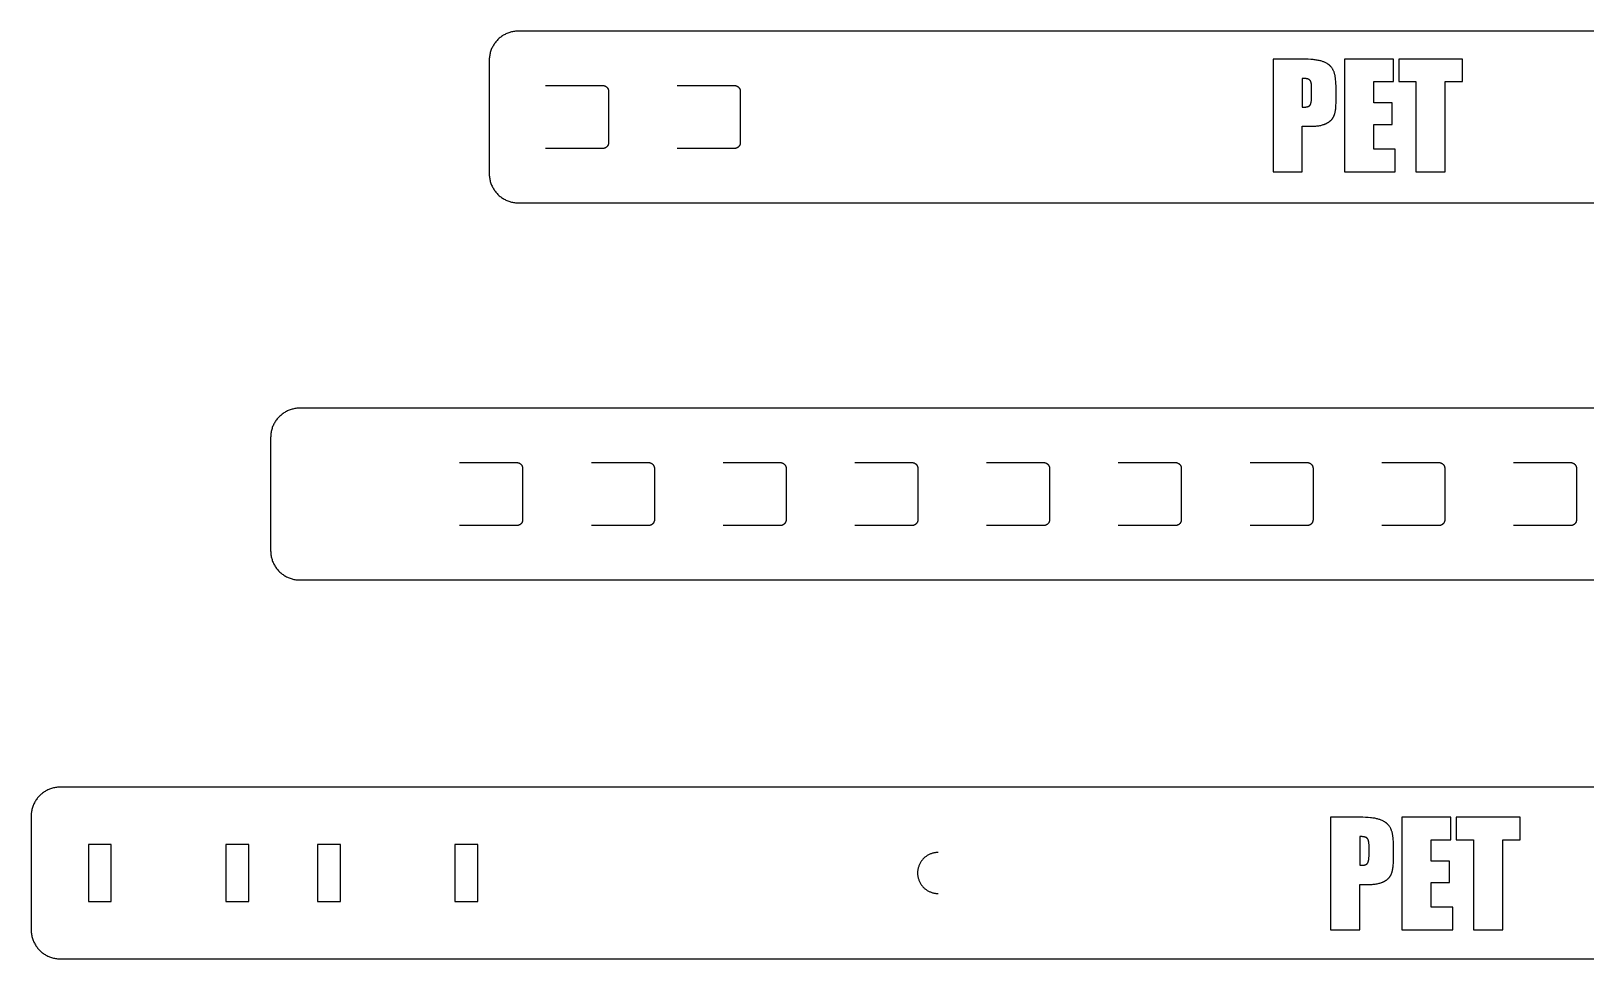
# Model space of a CAD drawing. Extents: x -184 to 286, y -41 to 417.
# Drawn here: x -184 to 81.8, y 258.2 to 416.8 of the extents above; entities that cross this region are included whole.
import ezdxf

# ---------------------------------------------------------------- set-up
doc = ezdxf.new("R2010")
doc.units = 0
for name, color, linetype in [('LETRAS', 7, 'CONTINUOUS'), ('LINEAS', 7, 'CONTINUOUS'), ('ORIGINAL', 7, 'CONTINUOUS')]:
    doc.layers.add(name, color=color, linetype=linetype)

msp = doc.modelspace()

# ---------------------------------------------------------------- linework, layer by layer
at = {"layer": 'LETRAS'}
for points in [[(33.33, 412.04), (28.29, 412.04)], [(28.29, 412.04), (28.29, 392.78)], [(39.07, 406.65), (39.06, 407.49), (39.04, 407.87), (39.02, 408.22), (38.99, 408.54), (38.96, 408.83), (38.94, 408.96), (38.92, 409.09), (38.9, 409.21), (38.88, 409.32), (38.85, 409.43), (38.82, 409.53), (38.79, 409.63), (38.75, 409.73), (38.72, 409.83), (38.68, 409.93), (38.64, 410.02), (38.59, 410.12), (38.54, 410.21), (38.49, 410.3), (38.44, 410.38), (38.38, 410.47), (38.32, 410.55), (38.26, 410.63), (38.19, 410.71), (38.13, 410.79), (38.09, 410.82), (38.05, 410.86), (38.02, 410.9), (37.98, 410.93), (37.94, 410.97), (37.9, 411), (37.86, 411.04), (37.82, 411.07), (37.77, 411.11), (37.73, 411.14), (37.68, 411.17), (37.63, 411.2), (37.59, 411.23), (37.54, 411.26), (37.44, 411.32), (37.33, 411.38), (37.22, 411.43), (37.11, 411.49), (36.99, 411.54), (36.87, 411.58), (36.74, 411.63), (36.61, 411.67), (36.47, 411.71), (36.33, 411.75), (36.18, 411.79), (36.03, 411.82), (35.86, 411.85), (35.69, 411.88), (35.52, 411.91), (35.33, 411.93), (35.14, 411.96), (34.73, 411.99), (34.29, 412.02), (33.82, 412.03), (33.33, 412.04)], [(40.51, 412.04), (40.51, 392.78)], [(48.86, 412.04), (40.51, 412.04)], [(48.86, 408.18), (48.86, 412.04)], [(60.71, 412.04), (49.77, 412.04)], [(49.77, 412.04), (49.77, 408.18)], [(60.71, 408.18), (60.71, 412.04)], [(33.29, 408.74), (33.29, 403.84)], [(34.89, 407.16), (34.88, 407.28), (34.88, 407.4), (34.87, 407.51), (34.87, 407.61), (34.86, 407.71), (34.84, 407.8), (34.83, 407.85), (34.83, 407.89), (34.82, 407.93), (34.81, 407.97), (34.8, 408.01), (34.79, 408.05), (34.78, 408.09), (34.76, 408.12), (34.75, 408.16), (34.74, 408.19), (34.73, 408.22), (34.71, 408.25), (34.7, 408.27), (34.7, 408.28), (34.69, 408.3), (34.68, 408.31), (34.67, 408.32), (34.67, 408.33), (34.66, 408.35), (34.65, 408.36), (34.64, 408.37), (34.63, 408.38), (34.62, 408.39), (34.61, 408.4), (34.6, 408.42), (34.6, 408.43), (34.59, 408.43), (34.58, 408.44), (34.57, 408.45), (34.56, 408.46), (34.55, 408.47), (34.54, 408.48), (34.52, 408.49), (34.51, 408.5), (34.5, 408.51), (34.49, 408.51), (34.48, 408.52), (34.46, 408.53), (34.45, 408.54), (34.44, 408.55), (34.42, 408.55), (34.41, 408.56), (34.38, 408.57), (34.35, 408.59), (34.32, 408.6), (34.29, 408.61), (34.25, 408.63), (34.22, 408.64), (34.18, 408.65), (34.14, 408.66), (34.1, 408.67), (34.06, 408.68), (34.02, 408.68), (33.97, 408.69), (33.93, 408.7), (33.84, 408.71), (33.74, 408.72), (33.63, 408.73), (33.53, 408.74), (33.41, 408.74), (33.29, 408.74)], [(34.89, 405.58), (34.89, 407.16)], [(45.52, 404.53), (45.52, 408.18)], [(45.52, 408.18), (48.86, 408.18)], [(49.77, 408.18), (52.73, 408.18)], [(52.73, 408.18), (52.73, 392.78)], [(57.74, 392.78), (57.74, 408.18)], [(57.74, 408.18), (60.71, 408.18)], [(33.29, 403.84), (33.49, 403.83), (33.66, 403.83), (33.75, 403.83), (33.83, 403.84), (33.87, 403.84), (33.9, 403.84), (33.94, 403.85), (33.98, 403.85), (34.02, 403.86), (34.05, 403.86), (34.09, 403.87), (34.12, 403.88), (34.15, 403.89), (34.18, 403.9), (34.21, 403.91), (34.25, 403.92), (34.27, 403.93), (34.3, 403.94), (34.33, 403.95), (34.36, 403.96), (34.38, 403.98), (34.41, 403.99), (34.43, 404.01), (34.45, 404.01), (34.46, 404.02), (34.47, 404.03), (34.48, 404.04), (34.49, 404.05), (34.5, 404.05), (34.51, 404.06), (34.52, 404.07), (34.53, 404.08), (34.54, 404.09), (34.55, 404.1), (34.56, 404.11), (34.57, 404.12), (34.58, 404.13), (34.59, 404.14), (34.6, 404.15), (34.61, 404.16), (34.62, 404.17), (34.63, 404.18), (34.63, 404.19), (34.64, 404.2), (34.65, 404.21), (34.66, 404.23), (34.67, 404.24), (34.67, 404.25), (34.68, 404.27), (34.69, 404.28), (34.7, 404.29), (34.71, 404.32), (34.72, 404.35), (34.74, 404.38), (34.75, 404.42), (34.76, 404.45), (34.77, 404.49), (34.78, 404.53), (34.79, 404.57), (34.8, 404.61), (34.81, 404.65), (34.82, 404.69), (34.83, 404.78), (34.85, 404.88), (34.86, 404.98), (34.87, 405.09), (34.88, 405.2), (34.88, 405.32), (34.89, 405.58)], [(34.64, 400.54), (34.84, 400.54), (35.04, 400.54), (35.23, 400.55), (35.42, 400.57), (35.6, 400.58), (35.78, 400.6), (35.95, 400.62), (36.12, 400.65), (36.28, 400.68), (36.44, 400.71), (36.6, 400.75), (36.75, 400.79), (36.89, 400.84), (37.03, 400.88), (37.1, 400.91), (37.16, 400.93), (37.23, 400.96), (37.29, 400.99), (37.36, 401.02), (37.42, 401.05), (37.48, 401.08), (37.54, 401.11), (37.6, 401.14), (37.65, 401.17), (37.71, 401.21), (37.76, 401.24), (37.82, 401.27), (37.87, 401.31), (37.92, 401.35), (37.97, 401.38), (38.01, 401.42), (38.06, 401.46), (38.11, 401.5), (38.15, 401.54), (38.19, 401.58), (38.24, 401.62), (38.28, 401.66), (38.32, 401.71), (38.35, 401.75), (38.39, 401.8), (38.43, 401.84), (38.46, 401.89), (38.49, 401.93), (38.53, 401.98), (38.56, 402.03), (38.59, 402.08), (38.61, 402.13), (38.64, 402.18), (38.67, 402.23), (38.69, 402.29), (38.71, 402.34), (38.74, 402.39), (38.76, 402.45), (38.78, 402.51), (38.8, 402.57), (38.82, 402.64), (38.84, 402.7), (38.86, 402.77), (38.89, 402.91), (38.92, 403.06), (38.95, 403.21), (38.98, 403.38), (39, 403.55), (39.02, 403.73), (39.03, 403.92), (39.05, 404.11), (39.07, 404.53), (39.07, 404.97)], [(39.07, 404.97), (39.07, 406.65)], [(48.64, 404.53), (45.52, 404.53)], [(48.64, 400.87), (48.64, 404.53)], [(33.29, 392.78), (33.29, 400.54)], [(33.29, 400.54), (34.64, 400.54)], [(45.52, 396.64), (45.52, 400.87)], [(45.52, 400.87), (48.64, 400.87)], [(49.19, 396.64), (45.52, 396.64)], [(49.19, 392.78), (49.19, 396.64)], [(28.29, 392.78), (33.29, 392.78)], [(40.51, 392.78), (49.19, 392.78)], [(52.73, 392.78), (57.74, 392.78)], [(43.14, 282.41), (38.1, 282.41)], [(38.1, 282.41), (38.1, 263.16)], [(48.89, 277.02), (48.87, 277.86), (48.86, 278.24), (48.84, 278.59), (48.81, 278.91), (48.78, 279.2), (48.76, 279.33), (48.74, 279.46), (48.71, 279.58), (48.69, 279.69), (48.66, 279.8), (48.64, 279.9), (48.6, 280), (48.57, 280.1), (48.53, 280.2), (48.49, 280.3), (48.45, 280.39), (48.41, 280.49), (48.36, 280.58), (48.31, 280.67), (48.25, 280.75), (48.2, 280.84), (48.14, 280.92), (48.07, 281), (48.01, 281.08), (47.94, 281.16), (47.91, 281.2), (47.87, 281.23), (47.83, 281.27), (47.8, 281.3), (47.76, 281.34), (47.72, 281.37), (47.67, 281.41), (47.63, 281.44), (47.59, 281.48), (47.54, 281.51), (47.5, 281.54), (47.45, 281.57), (47.4, 281.6), (47.35, 281.63), (47.25, 281.69), (47.15, 281.75), (47.04, 281.8), (46.92, 281.86), (46.8, 281.91), (46.68, 281.95), (46.56, 282), (46.42, 282.04), (46.29, 282.08), (46.15, 282.12), (46, 282.16), (45.84, 282.19), (45.68, 282.23), (45.51, 282.25), (45.33, 282.28), (45.15, 282.3), (44.95, 282.33), (44.54, 282.36), (44.11, 282.39), (43.64, 282.4), (43.14, 282.41)], [(50.33, 282.41), (50.33, 263.16)], [(58.67, 282.41), (50.33, 282.41)], [(58.67, 278.55), (58.67, 282.41)], [(70.53, 282.41), (59.59, 282.41)], [(59.59, 282.41), (59.59, 278.55)], [(70.53, 278.55), (70.53, 282.41)], [(43.11, 279.11), (43.11, 274.21)], [(44.7, 277.53), (44.7, 277.65), (44.7, 277.77), (44.69, 277.88), (44.68, 277.98), (44.67, 278.08), (44.66, 278.17), (44.65, 278.22), (44.64, 278.26), (44.63, 278.3), (44.62, 278.35), (44.61, 278.38), (44.6, 278.42), (44.59, 278.46), (44.58, 278.5), (44.57, 278.53), (44.56, 278.56), (44.54, 278.59), (44.53, 278.62), (44.52, 278.64), (44.51, 278.65), (44.51, 278.67), (44.5, 278.68), (44.49, 278.69), (44.48, 278.71), (44.47, 278.72), (44.46, 278.73), (44.46, 278.74), (44.45, 278.75), (44.44, 278.76), (44.43, 278.78), (44.42, 278.79), (44.41, 278.8), (44.4, 278.81), (44.39, 278.82), (44.38, 278.82), (44.37, 278.83), (44.36, 278.84), (44.35, 278.85), (44.34, 278.86), (44.33, 278.87), (44.32, 278.88), (44.3, 278.88), (44.29, 278.89), (44.28, 278.9), (44.27, 278.91), (44.25, 278.92), (44.24, 278.92), (44.23, 278.93), (44.2, 278.95), (44.17, 278.96), (44.13, 278.97), (44.1, 278.98), (44.07, 279), (44.03, 279.01), (43.99, 279.02), (43.96, 279.03), (43.92, 279.04), (43.88, 279.05), (43.83, 279.06), (43.79, 279.06), (43.75, 279.07), (43.65, 279.08), (43.55, 279.09), (43.45, 279.1), (43.34, 279.11), (43.23, 279.11), (43.11, 279.11)], [(44.7, 275.95), (44.7, 277.53)], [(48.89, 275.34), (48.89, 277.02)], [(55.33, 274.9), (55.33, 278.55)], [(55.33, 278.55), (58.67, 278.55)], [(59.59, 278.55), (62.55, 278.55)], [(62.55, 278.55), (62.55, 263.16)], [(67.56, 263.16), (67.56, 278.55)], [(67.56, 278.55), (70.53, 278.55)], [(43.11, 274.21), (43.31, 274.2), (43.48, 274.2), (43.56, 274.2), (43.64, 274.21), (43.68, 274.21), (43.72, 274.21), (43.76, 274.22), (43.8, 274.22), (43.83, 274.23), (43.87, 274.23), (43.9, 274.24), (43.93, 274.25), (43.97, 274.26), (44, 274.27), (44.03, 274.28), (44.06, 274.29), (44.09, 274.3), (44.12, 274.31), (44.15, 274.32), (44.17, 274.33), (44.2, 274.35), (44.23, 274.36), (44.25, 274.38), (44.26, 274.38), (44.27, 274.39), (44.29, 274.4), (44.3, 274.41), (44.31, 274.42), (44.32, 274.43), (44.33, 274.43), (44.34, 274.44), (44.35, 274.45), (44.36, 274.46), (44.37, 274.47), (44.38, 274.48), (44.39, 274.49), (44.4, 274.5), (44.41, 274.51), (44.42, 274.52), (44.43, 274.53), (44.43, 274.54), (44.44, 274.55), (44.45, 274.56), (44.46, 274.57), (44.47, 274.59), (44.47, 274.6), (44.48, 274.61), (44.49, 274.62), (44.5, 274.64), (44.5, 274.65), (44.51, 274.66), (44.52, 274.69), (44.54, 274.72), (44.55, 274.76), (44.56, 274.79), (44.58, 274.82), (44.59, 274.86), (44.6, 274.9), (44.61, 274.94), (44.62, 274.98), (44.63, 275.02), (44.63, 275.06), (44.65, 275.15), (44.66, 275.25), (44.68, 275.35), (44.68, 275.46), (44.69, 275.57), (44.7, 275.69), (44.7, 275.95)], [(44.45, 270.91), (44.65, 270.91), (44.85, 270.91), (45.05, 270.92), (45.23, 270.94), (45.42, 270.95), (45.59, 270.97), (45.77, 270.99), (45.94, 271.02), (46.1, 271.05), (46.26, 271.08), (46.41, 271.12), (46.56, 271.16), (46.71, 271.21), (46.85, 271.25), (46.91, 271.28), (46.98, 271.3), (47.05, 271.33), (47.11, 271.36), (47.17, 271.39), (47.23, 271.42), (47.29, 271.45), (47.35, 271.48), (47.41, 271.51), (47.47, 271.54), (47.52, 271.58), (47.58, 271.61), (47.63, 271.64), (47.68, 271.68), (47.73, 271.72), (47.78, 271.75), (47.83, 271.79), (47.88, 271.83), (47.92, 271.87), (47.97, 271.91), (48.01, 271.95), (48.05, 271.99), (48.09, 272.03), (48.13, 272.08), (48.17, 272.12), (48.21, 272.17), (48.24, 272.21), (48.28, 272.26), (48.31, 272.31), (48.34, 272.35), (48.37, 272.4), (48.4, 272.45), (48.43, 272.5), (48.46, 272.55), (48.48, 272.6), (48.51, 272.66), (48.53, 272.71), (48.55, 272.77), (48.57, 272.82), (48.6, 272.88), (48.62, 272.94), (48.64, 273.01), (48.65, 273.07), (48.67, 273.14), (48.71, 273.28), (48.74, 273.43), (48.77, 273.59), (48.79, 273.75), (48.81, 273.92), (48.83, 274.1), (48.85, 274.29), (48.86, 274.48), (48.88, 274.9), (48.89, 275.34)], [(58.46, 274.9), (55.33, 274.9)], [(58.46, 271.24), (58.46, 274.9)], [(55.33, 267.01), (55.33, 271.24)], [(55.33, 271.24), (58.46, 271.24)], [(43.11, 263.16), (43.11, 270.91)], [(43.11, 270.91), (44.45, 270.91)], [(59.01, 267.01), (55.33, 267.01)], [(59.01, 263.16), (59.01, 267.01)], [(38.1, 263.16), (43.11, 263.16)], [(50.33, 263.16), (59.01, 263.16)], [(62.55, 263.16), (67.56, 263.16)]]:
    msp.add_lwpolyline(points, dxfattribs=at)
at = {"layer": 'LINEAS'}
for points in [[(-96.07, 407.52), (-86.3, 407.52)], [(-86.3, 407.52), (-86.27, 407.52), (-86.23, 407.52), (-86.2, 407.52), (-86.16, 407.51), (-86.13, 407.51), (-86.1, 407.5), (-86.06, 407.49), (-86.03, 407.48), (-86, 407.47), (-85.97, 407.46), (-85.93, 407.45), (-85.9, 407.44), (-85.87, 407.42), (-85.84, 407.41), (-85.81, 407.39), (-85.78, 407.37), (-85.75, 407.36), (-85.72, 407.34), (-85.7, 407.32), (-85.67, 407.3), (-85.64, 407.27), (-85.62, 407.25), (-85.59, 407.23), (-85.57, 407.2), (-85.55, 407.18), (-85.52, 407.15), (-85.5, 407.12), (-85.48, 407.1), (-85.46, 407.07), (-85.45, 407.04), (-85.43, 407.01), (-85.41, 406.98), (-85.4, 406.95), (-85.38, 406.92), (-85.37, 406.89), (-85.36, 406.86), (-85.35, 406.82), (-85.34, 406.79), (-85.33, 406.76), (-85.32, 406.72), (-85.32, 406.69), (-85.31, 406.66), (-85.31, 406.62), (-85.3, 406.59), (-85.3, 406.55), (-85.3, 406.52)], [(-73.55, 407.52), (-63.78, 407.52)], [(-63.78, 407.52), (-63.75, 407.52), (-63.71, 407.52), (-63.68, 407.52), (-63.65, 407.51), (-63.61, 407.51), (-63.58, 407.5), (-63.55, 407.49), (-63.51, 407.48), (-63.48, 407.47), (-63.45, 407.46), (-63.42, 407.45), (-63.38, 407.44), (-63.35, 407.42), (-63.32, 407.41), (-63.29, 407.39), (-63.26, 407.37), (-63.23, 407.36), (-63.21, 407.34), (-63.18, 407.32), (-63.15, 407.3), (-63.13, 407.27), (-63.1, 407.25), (-63.08, 407.23), (-63.05, 407.2), (-63.03, 407.18), (-63.01, 407.15), (-62.99, 407.12), (-62.97, 407.1), (-62.95, 407.07), (-62.93, 407.04), (-62.91, 407.01), (-62.9, 406.98), (-62.88, 406.95), (-62.87, 406.92), (-62.85, 406.89), (-62.84, 406.86), (-62.83, 406.82), (-62.82, 406.79), (-62.81, 406.76), (-62.8, 406.72), (-62.8, 406.69), (-62.79, 406.66), (-62.79, 406.62), (-62.79, 406.59), (-62.78, 406.55), (-62.78, 406.52)], [(-85.3, 406.52), (-85.3, 397.75)], [(-62.78, 406.52), (-62.78, 397.75)], [(-86.3, 396.75), (-96.07, 396.75)], [(-85.3, 397.75), (-85.3, 397.72), (-85.3, 397.68), (-85.31, 397.65), (-85.31, 397.61), (-85.32, 397.58), (-85.32, 397.55), (-85.33, 397.51), (-85.34, 397.48), (-85.35, 397.45), (-85.36, 397.42), (-85.37, 397.38), (-85.38, 397.35), (-85.4, 397.32), (-85.41, 397.29), (-85.43, 397.26), (-85.45, 397.23), (-85.46, 397.2), (-85.48, 397.17), (-85.5, 397.15), (-85.52, 397.12), (-85.55, 397.09), (-85.57, 397.07), (-85.59, 397.04), (-85.62, 397.02), (-85.64, 397), (-85.67, 396.97), (-85.7, 396.95), (-85.72, 396.93), (-85.75, 396.91), (-85.78, 396.9), (-85.81, 396.88), (-85.84, 396.86), (-85.87, 396.85), (-85.9, 396.83), (-85.93, 396.82), (-85.97, 396.81), (-86, 396.8), (-86.03, 396.79), (-86.06, 396.78), (-86.1, 396.77), (-86.13, 396.76), (-86.16, 396.76), (-86.2, 396.76), (-86.23, 396.75), (-86.27, 396.75), (-86.3, 396.75)], [(-63.78, 396.75), (-73.55, 396.75)], [(-62.78, 397.75), (-62.78, 397.72), (-62.79, 397.68), (-62.79, 397.65), (-62.79, 397.61), (-62.8, 397.58), (-62.8, 397.55), (-62.81, 397.51), (-62.82, 397.48), (-62.83, 397.45), (-62.84, 397.42), (-62.85, 397.38), (-62.87, 397.35), (-62.88, 397.32), (-62.9, 397.29), (-62.91, 397.26), (-62.93, 397.23), (-62.95, 397.2), (-62.97, 397.17), (-62.99, 397.15), (-63.01, 397.12), (-63.03, 397.09), (-63.05, 397.07), (-63.08, 397.04), (-63.1, 397.02), (-63.13, 397), (-63.15, 396.97), (-63.18, 396.95), (-63.21, 396.93), (-63.23, 396.91), (-63.26, 396.9), (-63.29, 396.88), (-63.32, 396.86), (-63.35, 396.85), (-63.38, 396.83), (-63.42, 396.82), (-63.45, 396.81), (-63.48, 396.8), (-63.51, 396.79), (-63.55, 396.78), (-63.58, 396.77), (-63.61, 396.76), (-63.65, 396.76), (-63.68, 396.76), (-63.71, 396.75), (-63.75, 396.75), (-63.78, 396.75)], [(-110.76, 343.05), (-100.99, 343.05)], [(-100.99, 343.05), (-100.96, 343.05), (-100.92, 343.05), (-100.89, 343.05), (-100.85, 343.04), (-100.82, 343.04), (-100.79, 343.03), (-100.75, 343.02), (-100.72, 343.01), (-100.69, 343), (-100.66, 342.99), (-100.62, 342.98), (-100.59, 342.97), (-100.56, 342.95), (-100.53, 342.94), (-100.5, 342.92), (-100.47, 342.91), (-100.44, 342.89), (-100.41, 342.87), (-100.39, 342.85), (-100.36, 342.83), (-100.33, 342.8), (-100.31, 342.78), (-100.28, 342.76), (-100.26, 342.73), (-100.24, 342.71), (-100.21, 342.68), (-100.19, 342.66), (-100.17, 342.63), (-100.15, 342.6), (-100.14, 342.57), (-100.12, 342.54), (-100.1, 342.51), (-100.09, 342.48), (-100.07, 342.45), (-100.06, 342.42), (-100.05, 342.39), (-100.04, 342.35), (-100.03, 342.32), (-100.02, 342.29), (-100.01, 342.25), (-100, 342.22), (-100, 342.19), (-100, 342.15), (-99.99, 342.12), (-99.99, 342.08), (-99.99, 342.05)], [(-88.24, 343.05), (-78.47, 343.05)], [(-78.47, 343.05), (-78.43, 343.05), (-78.4, 343.05), (-78.37, 343.05), (-78.33, 343.04), (-78.3, 343.04), (-78.27, 343.03), (-78.23, 343.02), (-78.2, 343.01), (-78.17, 343), (-78.13, 342.99), (-78.1, 342.98), (-78.07, 342.97), (-78.04, 342.95), (-78.01, 342.94), (-77.98, 342.92), (-77.95, 342.91), (-77.92, 342.89), (-77.89, 342.87), (-77.86, 342.85), (-77.84, 342.83), (-77.81, 342.8), (-77.79, 342.78), (-77.76, 342.76), (-77.74, 342.73), (-77.72, 342.71), (-77.69, 342.68), (-77.67, 342.66), (-77.65, 342.63), (-77.63, 342.6), (-77.61, 342.57), (-77.6, 342.54), (-77.58, 342.51), (-77.57, 342.48), (-77.55, 342.45), (-77.54, 342.42), (-77.53, 342.39), (-77.52, 342.35), (-77.51, 342.32), (-77.5, 342.29), (-77.49, 342.25), (-77.48, 342.22), (-77.48, 342.19), (-77.47, 342.15), (-77.47, 342.12), (-77.47, 342.08), (-77.47, 342.05)], [(-65.72, 343.05), (-55.95, 343.05)], [(-55.95, 343.05), (-55.92, 343.05), (-55.88, 343.05), (-55.85, 343.05), (-55.82, 343.04), (-55.78, 343.04), (-55.75, 343.03), (-55.71, 343.02), (-55.68, 343.01), (-55.65, 343), (-55.62, 342.99), (-55.58, 342.98), (-55.55, 342.97), (-55.52, 342.95), (-55.49, 342.94), (-55.46, 342.92), (-55.43, 342.91), (-55.4, 342.89), (-55.37, 342.87), (-55.35, 342.85), (-55.32, 342.83), (-55.29, 342.8), (-55.27, 342.78), (-55.24, 342.76), (-55.22, 342.73), (-55.2, 342.71), (-55.18, 342.68), (-55.15, 342.66), (-55.13, 342.63), (-55.12, 342.6), (-55.1, 342.57), (-55.08, 342.54), (-55.06, 342.51), (-55.05, 342.48), (-55.03, 342.45), (-55.02, 342.42), (-55.01, 342.39), (-55, 342.35), (-54.99, 342.32), (-54.98, 342.29), (-54.97, 342.25), (-54.97, 342.22), (-54.96, 342.19), (-54.96, 342.15), (-54.95, 342.12), (-54.95, 342.08), (-54.95, 342.05)], [(-43.2, 343.05), (-33.43, 343.05)], [(-33.43, 343.05), (-33.4, 343.05), (-33.36, 343.05), (-33.33, 343.05), (-33.29, 343.04), (-33.26, 343.04), (-33.23, 343.03), (-33.19, 343.02), (-33.16, 343.01), (-33.13, 343), (-33.09, 342.99), (-33.06, 342.98), (-33.03, 342.97), (-33, 342.95), (-32.97, 342.94), (-32.94, 342.92), (-32.91, 342.91), (-32.88, 342.89), (-32.85, 342.87), (-32.83, 342.85), (-32.8, 342.83), (-32.77, 342.8), (-32.75, 342.78), (-32.72, 342.76), (-32.7, 342.73), (-32.68, 342.71), (-32.65, 342.68), (-32.63, 342.66), (-32.61, 342.63), (-32.59, 342.6), (-32.58, 342.57), (-32.56, 342.54), (-32.54, 342.51), (-32.53, 342.48), (-32.51, 342.45), (-32.5, 342.42), (-32.49, 342.39), (-32.48, 342.35), (-32.47, 342.32), (-32.46, 342.29), (-32.45, 342.25), (-32.44, 342.22), (-32.44, 342.19), (-32.44, 342.15), (-32.43, 342.12), (-32.43, 342.08), (-32.43, 342.05)], [(-20.68, 343.05), (-10.91, 343.05)], [(-10.91, 343.05), (-10.87, 343.05), (-10.84, 343.05), (-10.81, 343.05), (-10.77, 343.04), (-10.74, 343.04), (-10.71, 343.03), (-10.67, 343.02), (-10.64, 343.01), (-10.61, 343), (-10.57, 342.99), (-10.54, 342.98), (-10.51, 342.97), (-10.48, 342.95), (-10.45, 342.94), (-10.42, 342.92), (-10.39, 342.91), (-10.36, 342.89), (-10.33, 342.87), (-10.3, 342.85), (-10.28, 342.83), (-10.25, 342.8), (-10.23, 342.78), (-10.2, 342.76), (-10.18, 342.73), (-10.15, 342.71), (-10.13, 342.68), (-10.11, 342.66), (-10.09, 342.63), (-10.07, 342.6), (-10.05, 342.57), (-10.04, 342.54), (-10.02, 342.51), (-10.01, 342.48), (-9.99, 342.45), (-9.98, 342.42), (-9.97, 342.39), (-9.96, 342.35), (-9.95, 342.32), (-9.94, 342.29), (-9.93, 342.25), (-9.92, 342.22), (-9.92, 342.19), (-9.91, 342.15), (-9.91, 342.12), (-9.91, 342.08), (-9.91, 342.05)], [(1.84, 343.05), (11.61, 343.05)], [(11.61, 343.05), (11.65, 343.05), (11.68, 343.05), (11.72, 343.05), (11.75, 343.04), (11.78, 343.04), (11.82, 343.03), (11.85, 343.02), (11.88, 343.01), (11.92, 343), (11.95, 342.99), (11.98, 342.98), (12.01, 342.97), (12.04, 342.95), (12.07, 342.94), (12.1, 342.92), (12.13, 342.91), (12.16, 342.89), (12.19, 342.87), (12.22, 342.85), (12.24, 342.83), (12.27, 342.8), (12.3, 342.78), (12.32, 342.76), (12.34, 342.73), (12.37, 342.71), (12.39, 342.68), (12.41, 342.66), (12.43, 342.63), (12.45, 342.6), (12.47, 342.57), (12.48, 342.54), (12.5, 342.51), (12.52, 342.48), (12.53, 342.45), (12.54, 342.42), (12.56, 342.39), (12.57, 342.35), (12.58, 342.32), (12.58, 342.29), (12.59, 342.25), (12.6, 342.22), (12.6, 342.19), (12.61, 342.15), (12.61, 342.12), (12.61, 342.08), (12.61, 342.05)], [(24.36, 343.05), (34.13, 343.05)], [(34.13, 343.05), (34.17, 343.05), (34.2, 343.05), (34.24, 343.05), (34.27, 343.04), (34.3, 343.04), (34.34, 343.03), (34.37, 343.02), (34.4, 343.01), (34.44, 343), (34.47, 342.99), (34.5, 342.98), (34.53, 342.97), (34.56, 342.95), (34.59, 342.94), (34.62, 342.92), (34.65, 342.91), (34.68, 342.89), (34.71, 342.87), (34.74, 342.85), (34.77, 342.83), (34.79, 342.8), (34.82, 342.78), (34.84, 342.76), (34.86, 342.73), (34.89, 342.71), (34.91, 342.68), (34.93, 342.66), (34.95, 342.63), (34.97, 342.6), (34.99, 342.57), (35.01, 342.54), (35.02, 342.51), (35.04, 342.48), (35.05, 342.45), (35.06, 342.42), (35.08, 342.39), (35.09, 342.35), (35.1, 342.32), (35.11, 342.29), (35.11, 342.25), (35.12, 342.22), (35.12, 342.19), (35.13, 342.15), (35.13, 342.12), (35.13, 342.08), (35.13, 342.05)], [(46.89, 343.05), (56.66, 343.05)], [(56.66, 343.05), (56.69, 343.05), (56.72, 343.05), (56.76, 343.05), (56.79, 343.04), (56.83, 343.04), (56.86, 343.03), (56.89, 343.02), (56.93, 343.01), (56.96, 343), (56.99, 342.99), (57.02, 342.98), (57.05, 342.97), (57.08, 342.95), (57.12, 342.94), (57.15, 342.92), (57.18, 342.91), (57.2, 342.89), (57.23, 342.87), (57.26, 342.85), (57.29, 342.83), (57.31, 342.8), (57.34, 342.78), (57.36, 342.76), (57.39, 342.73), (57.41, 342.71), (57.43, 342.68), (57.45, 342.66), (57.47, 342.63), (57.49, 342.6), (57.51, 342.57), (57.53, 342.54), (57.54, 342.51), (57.56, 342.48), (57.57, 342.45), (57.59, 342.42), (57.6, 342.39), (57.61, 342.35), (57.62, 342.32), (57.63, 342.29), (57.63, 342.25), (57.64, 342.22), (57.65, 342.19), (57.65, 342.15), (57.65, 342.12), (57.65, 342.08), (57.66, 342.05)], [(69.4, 343.05), (79.17, 343.05)], [(79.17, 343.05), (79.21, 343.05), (79.24, 343.05), (79.28, 343.05), (79.31, 343.04), (79.34, 343.04), (79.38, 343.03), (79.41, 343.02), (79.44, 343.01), (79.48, 343), (79.51, 342.99), (79.54, 342.98), (79.57, 342.97), (79.6, 342.95), (79.63, 342.94), (79.66, 342.92), (79.69, 342.91), (79.72, 342.89), (79.75, 342.87), (79.78, 342.85), (79.8, 342.83), (79.83, 342.8), (79.86, 342.78), (79.88, 342.76), (79.9, 342.73), (79.93, 342.71), (79.95, 342.68), (79.97, 342.66), (79.99, 342.63), (80.01, 342.6), (80.03, 342.57), (80.04, 342.54), (80.06, 342.51), (80.08, 342.48), (80.09, 342.45), (80.1, 342.42), (80.12, 342.39), (80.13, 342.35), (80.14, 342.32), (80.14, 342.29), (80.15, 342.25), (80.16, 342.22), (80.16, 342.19), (80.17, 342.15), (80.17, 342.12), (80.17, 342.08), (80.17, 342.05)], [(-99.99, 342.05), (-99.99, 333.28)], [(-77.47, 342.05), (-77.47, 333.28)], [(-54.95, 342.05), (-54.95, 333.28)], [(-32.43, 342.05), (-32.43, 333.28)], [(-9.91, 342.05), (-9.91, 333.28)], [(12.61, 342.05), (12.61, 333.28)], [(35.13, 342.05), (35.13, 333.28)], [(57.66, 342.05), (57.66, 333.28)], [(80.17, 342.05), (80.17, 333.28)], [(-100.99, 332.28), (-110.76, 332.28)], [(-99.99, 333.28), (-99.99, 333.25), (-99.99, 333.21), (-100, 333.18), (-100, 333.14), (-100, 333.11), (-100.01, 333.08), (-100.02, 333.04), (-100.03, 333.01), (-100.04, 332.98), (-100.05, 332.95), (-100.06, 332.91), (-100.07, 332.88), (-100.09, 332.85), (-100.1, 332.82), (-100.12, 332.79), (-100.14, 332.76), (-100.15, 332.73), (-100.17, 332.7), (-100.19, 332.68), (-100.21, 332.65), (-100.24, 332.62), (-100.26, 332.6), (-100.28, 332.57), (-100.31, 332.55), (-100.33, 332.53), (-100.36, 332.5), (-100.39, 332.48), (-100.41, 332.46), (-100.44, 332.44), (-100.47, 332.43), (-100.5, 332.41), (-100.53, 332.39), (-100.56, 332.38), (-100.59, 332.36), (-100.62, 332.35), (-100.66, 332.34), (-100.69, 332.33), (-100.72, 332.32), (-100.75, 332.31), (-100.79, 332.3), (-100.82, 332.3), (-100.85, 332.29), (-100.89, 332.29), (-100.92, 332.28), (-100.96, 332.28), (-100.99, 332.28)], [(-78.47, 332.28), (-88.24, 332.28)], [(-77.47, 333.28), (-77.47, 333.25), (-77.47, 333.21), (-77.47, 333.18), (-77.48, 333.14), (-77.48, 333.11), (-77.49, 333.08), (-77.5, 333.04), (-77.51, 333.01), (-77.52, 332.98), (-77.53, 332.95), (-77.54, 332.91), (-77.55, 332.88), (-77.57, 332.85), (-77.58, 332.82), (-77.6, 332.79), (-77.61, 332.76), (-77.63, 332.73), (-77.65, 332.7), (-77.67, 332.68), (-77.69, 332.65), (-77.72, 332.62), (-77.74, 332.6), (-77.76, 332.57), (-77.79, 332.55), (-77.81, 332.53), (-77.84, 332.5), (-77.86, 332.48), (-77.89, 332.46), (-77.92, 332.44), (-77.95, 332.43), (-77.98, 332.41), (-78.01, 332.39), (-78.04, 332.38), (-78.07, 332.36), (-78.1, 332.35), (-78.13, 332.34), (-78.17, 332.33), (-78.2, 332.32), (-78.23, 332.31), (-78.27, 332.3), (-78.3, 332.3), (-78.33, 332.29), (-78.37, 332.29), (-78.4, 332.28), (-78.43, 332.28), (-78.47, 332.28)], [(-55.95, 332.28), (-65.72, 332.28)], [(-54.95, 333.28), (-54.95, 333.25), (-54.95, 333.21), (-54.96, 333.18), (-54.96, 333.14), (-54.97, 333.11), (-54.97, 333.08), (-54.98, 333.04), (-54.99, 333.01), (-55, 332.98), (-55.01, 332.95), (-55.02, 332.91), (-55.03, 332.88), (-55.05, 332.85), (-55.06, 332.82), (-55.08, 332.79), (-55.1, 332.76), (-55.12, 332.73), (-55.13, 332.7), (-55.15, 332.68), (-55.18, 332.65), (-55.2, 332.62), (-55.22, 332.6), (-55.24, 332.57), (-55.27, 332.55), (-55.29, 332.53), (-55.32, 332.5), (-55.35, 332.48), (-55.37, 332.46), (-55.4, 332.44), (-55.43, 332.43), (-55.46, 332.41), (-55.49, 332.39), (-55.52, 332.38), (-55.55, 332.36), (-55.58, 332.35), (-55.62, 332.34), (-55.65, 332.33), (-55.68, 332.32), (-55.71, 332.31), (-55.75, 332.3), (-55.78, 332.3), (-55.82, 332.29), (-55.85, 332.29), (-55.88, 332.28), (-55.92, 332.28), (-55.95, 332.28)], [(-33.43, 332.28), (-43.2, 332.28)], [(-32.43, 333.28), (-32.43, 333.25), (-32.43, 333.21), (-32.44, 333.18), (-32.44, 333.14), (-32.44, 333.11), (-32.45, 333.08), (-32.46, 333.04), (-32.47, 333.01), (-32.48, 332.98), (-32.49, 332.95), (-32.5, 332.91), (-32.51, 332.88), (-32.53, 332.85), (-32.54, 332.82), (-32.56, 332.79), (-32.58, 332.76), (-32.59, 332.73), (-32.61, 332.7), (-32.63, 332.68), (-32.65, 332.65), (-32.68, 332.62), (-32.7, 332.6), (-32.72, 332.57), (-32.75, 332.55), (-32.77, 332.53), (-32.8, 332.5), (-32.83, 332.48), (-32.85, 332.46), (-32.88, 332.44), (-32.91, 332.43), (-32.94, 332.41), (-32.97, 332.39), (-33, 332.38), (-33.03, 332.36), (-33.06, 332.35), (-33.09, 332.34), (-33.13, 332.33), (-33.16, 332.32), (-33.19, 332.31), (-33.23, 332.3), (-33.26, 332.3), (-33.29, 332.29), (-33.33, 332.29), (-33.36, 332.28), (-33.4, 332.28), (-33.43, 332.28)], [(-10.91, 332.28), (-20.68, 332.28)], [(-9.91, 333.28), (-9.91, 333.25), (-9.91, 333.21), (-9.91, 333.18), (-9.92, 333.14), (-9.92, 333.11), (-9.93, 333.08), (-9.94, 333.04), (-9.95, 333.01), (-9.96, 332.98), (-9.97, 332.95), (-9.98, 332.91), (-9.99, 332.88), (-10.01, 332.85), (-10.02, 332.82), (-10.04, 332.79), (-10.05, 332.76), (-10.07, 332.73), (-10.09, 332.7), (-10.11, 332.68), (-10.13, 332.65), (-10.15, 332.62), (-10.18, 332.6), (-10.2, 332.57), (-10.23, 332.55), (-10.25, 332.53), (-10.28, 332.5), (-10.3, 332.48), (-10.33, 332.46), (-10.36, 332.44), (-10.39, 332.43), (-10.42, 332.41), (-10.45, 332.39), (-10.48, 332.38), (-10.51, 332.36), (-10.54, 332.35), (-10.57, 332.34), (-10.61, 332.33), (-10.64, 332.32), (-10.67, 332.31), (-10.71, 332.3), (-10.74, 332.3), (-10.77, 332.29), (-10.81, 332.29), (-10.84, 332.28), (-10.87, 332.28), (-10.91, 332.28)], [(11.61, 332.28), (1.84, 332.28)], [(12.61, 333.28), (12.61, 333.25), (12.61, 333.21), (12.61, 333.18), (12.6, 333.14), (12.6, 333.11), (12.59, 333.08), (12.58, 333.04), (12.58, 333.01), (12.57, 332.98), (12.56, 332.95), (12.54, 332.91), (12.53, 332.88), (12.52, 332.85), (12.5, 332.82), (12.48, 332.79), (12.47, 332.76), (12.45, 332.73), (12.43, 332.7), (12.41, 332.68), (12.39, 332.65), (12.37, 332.62), (12.34, 332.6), (12.32, 332.57), (12.3, 332.55), (12.27, 332.53), (12.24, 332.5), (12.22, 332.48), (12.19, 332.46), (12.16, 332.44), (12.13, 332.43), (12.1, 332.41), (12.07, 332.39), (12.04, 332.38), (12.01, 332.36), (11.98, 332.35), (11.95, 332.34), (11.92, 332.33), (11.88, 332.32), (11.85, 332.31), (11.82, 332.3), (11.78, 332.3), (11.75, 332.29), (11.72, 332.29), (11.68, 332.28), (11.65, 332.28), (11.61, 332.28)], [(34.13, 332.28), (24.36, 332.28)], [(35.13, 333.28), (35.13, 333.25), (35.13, 333.21), (35.13, 333.18), (35.12, 333.14), (35.12, 333.11), (35.11, 333.08), (35.11, 333.04), (35.1, 333.01), (35.09, 332.98), (35.08, 332.95), (35.06, 332.91), (35.05, 332.88), (35.04, 332.85), (35.02, 332.82), (35.01, 332.79), (34.99, 332.76), (34.97, 332.73), (34.95, 332.7), (34.93, 332.68), (34.91, 332.65), (34.89, 332.62), (34.86, 332.6), (34.84, 332.57), (34.82, 332.55), (34.79, 332.53), (34.77, 332.5), (34.74, 332.48), (34.71, 332.46), (34.68, 332.44), (34.65, 332.43), (34.62, 332.41), (34.59, 332.39), (34.56, 332.38), (34.53, 332.36), (34.5, 332.35), (34.47, 332.34), (34.44, 332.33), (34.4, 332.32), (34.37, 332.31), (34.34, 332.3), (34.3, 332.3), (34.27, 332.29), (34.24, 332.29), (34.2, 332.28), (34.17, 332.28), (34.13, 332.28)], [(56.66, 332.28), (46.89, 332.28)], [(57.66, 333.28), (57.65, 333.25), (57.65, 333.21), (57.65, 333.18), (57.65, 333.14), (57.64, 333.11), (57.63, 333.08), (57.63, 333.04), (57.62, 333.01), (57.61, 332.98), (57.6, 332.95), (57.59, 332.91), (57.57, 332.88), (57.56, 332.85), (57.54, 332.82), (57.53, 332.79), (57.51, 332.76), (57.49, 332.73), (57.47, 332.7), (57.45, 332.68), (57.43, 332.65), (57.41, 332.62), (57.39, 332.6), (57.36, 332.57), (57.34, 332.55), (57.31, 332.53), (57.29, 332.5), (57.26, 332.48), (57.23, 332.46), (57.2, 332.44), (57.18, 332.43), (57.15, 332.41), (57.12, 332.39), (57.08, 332.38), (57.05, 332.36), (57.02, 332.35), (56.99, 332.34), (56.96, 332.33), (56.93, 332.32), (56.89, 332.31), (56.86, 332.3), (56.83, 332.3), (56.79, 332.29), (56.76, 332.29), (56.72, 332.28), (56.69, 332.28), (56.66, 332.28)], [(79.17, 332.28), (69.4, 332.28)], [(80.17, 333.28), (80.17, 333.25), (80.17, 333.21), (80.17, 333.18), (80.16, 333.14), (80.16, 333.11), (80.15, 333.08), (80.14, 333.04), (80.14, 333.01), (80.13, 332.98), (80.12, 332.95), (80.1, 332.91), (80.09, 332.88), (80.08, 332.85), (80.06, 332.82), (80.04, 332.79), (80.03, 332.76), (80.01, 332.73), (79.99, 332.7), (79.97, 332.68), (79.95, 332.65), (79.93, 332.62), (79.9, 332.6), (79.88, 332.57), (79.86, 332.55), (79.83, 332.53), (79.8, 332.5), (79.78, 332.48), (79.75, 332.46), (79.72, 332.44), (79.69, 332.43), (79.66, 332.41), (79.63, 332.39), (79.6, 332.38), (79.57, 332.36), (79.54, 332.35), (79.51, 332.34), (79.48, 332.33), (79.44, 332.32), (79.41, 332.31), (79.38, 332.3), (79.34, 332.3), (79.31, 332.29), (79.28, 332.29), (79.24, 332.28), (79.21, 332.28), (79.17, 332.28)], [(-179.03, 287.57), (-179.2, 287.56), (-179.37, 287.55), (-179.54, 287.54), (-179.71, 287.52), (-179.88, 287.49), (-180.04, 287.46), (-180.21, 287.42), (-180.38, 287.38), (-180.54, 287.33), (-180.7, 287.28), (-180.86, 287.22), (-181.02, 287.15), (-181.17, 287.08), (-181.33, 287.01), (-181.48, 286.92), (-181.63, 286.84), (-181.77, 286.75), (-181.91, 286.65), (-182.05, 286.55), (-182.18, 286.44), (-182.31, 286.33), (-182.44, 286.22), (-182.56, 286.1), (-182.68, 285.98), (-182.8, 285.85), (-182.91, 285.72), (-183.01, 285.59), (-183.11, 285.45), (-183.21, 285.31), (-183.3, 285.16), (-183.39, 285.02), (-183.47, 284.87), (-183.54, 284.71), (-183.61, 284.56), (-183.68, 284.4), (-183.74, 284.24), (-183.79, 284.08), (-183.84, 283.91), (-183.89, 283.75), (-183.92, 283.58), (-183.95, 283.42), (-183.98, 283.25), (-184, 283.08), (-184.02, 282.91), (-184.02, 282.74), (-184.03, 282.57)], [(280.97, 287.57), (-179.03, 287.57)], [(-184.03, 282.57), (-184.03, 263.19)], [(-184.03, 263.19), (-184.02, 263.02), (-184.02, 262.85), (-184, 262.68), (-183.98, 262.51), (-183.95, 262.34), (-183.92, 262.17), (-183.89, 262.01), (-183.84, 261.84), (-183.79, 261.68), (-183.74, 261.52), (-183.68, 261.36), (-183.61, 261.2), (-183.54, 261.04), (-183.47, 260.89), (-183.39, 260.74), (-183.3, 260.59), (-183.21, 260.45), (-183.11, 260.31), (-183.01, 260.17), (-182.91, 260.03), (-182.8, 259.9), (-182.68, 259.78), (-182.56, 259.65), (-182.44, 259.54), (-182.31, 259.42), (-182.18, 259.31), (-182.05, 259.21), (-181.91, 259.11), (-181.77, 259.01), (-181.63, 258.92), (-181.48, 258.83), (-181.33, 258.75), (-181.17, 258.67), (-181.02, 258.6), (-180.86, 258.54), (-180.7, 258.48), (-180.54, 258.42), (-180.38, 258.38), (-180.21, 258.33), (-180.04, 258.29), (-179.88, 258.26), (-179.71, 258.24), (-179.54, 258.22), (-179.37, 258.2), (-179.2, 258.19), (-179.03, 258.19)], [(-179.03, 258.19), (280.97, 258.19)]]:
    msp.add_lwpolyline(points, dxfattribs=at)
for points in [[(-174.24, 267.98), (-170.32, 267.98), (-170.32, 277.77), (-174.24, 277.77)], [(-150.74, 267.98), (-146.82, 267.98), (-146.82, 277.77), (-150.74, 277.77)], [(-135.07, 267.98), (-131.15, 267.98), (-131.15, 277.77), (-135.07, 277.77)], [(-111.57, 267.98), (-107.65, 267.98), (-107.65, 277.77), (-111.57, 277.77)]]:
    msp.add_lwpolyline(points, close=True, dxfattribs=at)
at = {"layer": 'ORIGINAL'}
for points in [[(-100.7, 416.82), (-100.87, 416.82), (-101.04, 416.81), (-101.21, 416.8), (-101.38, 416.78), (-101.55, 416.75), (-101.72, 416.72), (-101.89, 416.68), (-102.05, 416.64), (-102.21, 416.59), (-102.38, 416.53), (-102.54, 416.47), (-102.69, 416.41), (-102.85, 416.34), (-103, 416.26), (-103.15, 416.18), (-103.3, 416.1), (-103.44, 416), (-103.59, 415.91), (-103.72, 415.81), (-103.86, 415.7), (-103.99, 415.59), (-104.11, 415.48), (-104.24, 415.36), (-104.36, 415.24), (-104.47, 415.11), (-104.58, 414.98), (-104.69, 414.84), (-104.79, 414.71), (-104.88, 414.57), (-104.97, 414.42), (-105.06, 414.27), (-105.14, 414.12), (-105.22, 413.97), (-105.29, 413.82), (-105.35, 413.66), (-105.41, 413.5), (-105.47, 413.34), (-105.52, 413.17), (-105.56, 413.01), (-105.6, 412.84), (-105.63, 412.67), (-105.66, 412.5), (-105.68, 412.33), (-105.69, 412.16), (-105.7, 411.99), (-105.7, 411.82)], [(202.47, 416.82), (-100.7, 416.82)], [(-105.7, 411.82), (-105.7, 392.45)], [(-105.7, 392.45), (-105.7, 392.28), (-105.69, 392.11), (-105.68, 391.94), (-105.66, 391.77), (-105.63, 391.6), (-105.6, 391.43), (-105.56, 391.26), (-105.52, 391.1), (-105.47, 390.93), (-105.41, 390.77), (-105.35, 390.61), (-105.29, 390.46), (-105.22, 390.3), (-105.14, 390.15), (-105.06, 390), (-104.97, 389.85), (-104.88, 389.71), (-104.79, 389.56), (-104.69, 389.43), (-104.58, 389.29), (-104.47, 389.16), (-104.36, 389.03), (-104.24, 388.91), (-104.11, 388.79), (-103.99, 388.68), (-103.86, 388.57), (-103.72, 388.46), (-103.59, 388.36), (-103.44, 388.27), (-103.3, 388.18), (-103.15, 388.09), (-103, 388.01), (-102.85, 387.93), (-102.69, 387.86), (-102.54, 387.8), (-102.38, 387.74), (-102.21, 387.68), (-102.05, 387.63), (-101.89, 387.59), (-101.72, 387.55), (-101.55, 387.52), (-101.38, 387.49), (-101.21, 387.47), (-101.04, 387.46), (-100.87, 387.45), (-100.7, 387.45)], [(-100.7, 387.45), (202.47, 387.45)], [(-138.08, 352.35), (-138.25, 352.35), (-138.42, 352.34), (-138.59, 352.33), (-138.76, 352.31), (-138.92, 352.28), (-139.09, 352.25), (-139.26, 352.21), (-139.42, 352.17), (-139.59, 352.12), (-139.75, 352.06), (-139.91, 352), (-140.07, 351.94), (-140.22, 351.87), (-140.38, 351.79), (-140.53, 351.71), (-140.67, 351.63), (-140.82, 351.53), (-140.96, 351.44), (-141.1, 351.34), (-141.23, 351.23), (-141.36, 351.12), (-141.49, 351.01), (-141.61, 350.89), (-141.73, 350.77), (-141.84, 350.64), (-141.95, 350.51), (-142.06, 350.37), (-142.16, 350.24), (-142.26, 350.1), (-142.35, 349.95), (-142.43, 349.8), (-142.51, 349.65), (-142.59, 349.5), (-142.66, 349.35), (-142.73, 349.19), (-142.79, 349.03), (-142.84, 348.87), (-142.89, 348.7), (-142.93, 348.54), (-142.97, 348.37), (-143, 348.2), (-143.03, 348.03), (-143.05, 347.86), (-143.06, 347.69), (-143.07, 347.52), (-143.08, 347.35)], [(239.67, 352.35), (-138.08, 352.35)], [(-143.08, 347.35), (-143.08, 327.98)], [(-143.08, 327.98), (-143.07, 327.81), (-143.06, 327.64), (-143.05, 327.47), (-143.03, 327.3), (-143, 327.13), (-142.97, 326.96), (-142.93, 326.79), (-142.89, 326.63), (-142.84, 326.47), (-142.79, 326.3), (-142.73, 326.14), (-142.66, 325.99), (-142.59, 325.83), (-142.51, 325.68), (-142.43, 325.53), (-142.35, 325.38), (-142.26, 325.24), (-142.16, 325.09), (-142.06, 324.96), (-141.95, 324.82), (-141.84, 324.69), (-141.73, 324.56), (-141.61, 324.44), (-141.49, 324.32), (-141.36, 324.21), (-141.23, 324.1), (-141.1, 323.99), (-140.96, 323.89), (-140.82, 323.8), (-140.67, 323.71), (-140.53, 323.62), (-140.38, 323.54), (-140.22, 323.46), (-140.07, 323.39), (-139.91, 323.33), (-139.75, 323.27), (-139.59, 323.21), (-139.42, 323.16), (-139.26, 323.12), (-139.09, 323.08), (-138.92, 323.05), (-138.76, 323.02), (-138.59, 323), (-138.42, 322.99), (-138.25, 322.98), (-138.08, 322.98)], [(-138.08, 322.98), (239.67, 322.98)], [(-28.98, 276.38), (-29.1, 276.38), (-29.22, 276.37), (-29.34, 276.36), (-29.46, 276.34), (-29.58, 276.33), (-29.7, 276.3), (-29.82, 276.28), (-29.93, 276.25), (-30.05, 276.21), (-30.16, 276.17), (-30.28, 276.13), (-30.39, 276.08), (-30.5, 276.03), (-30.61, 275.98), (-30.71, 275.92), (-30.82, 275.86), (-30.92, 275.79), (-31.02, 275.72), (-31.11, 275.65), (-31.21, 275.58), (-31.3, 275.5), (-31.39, 275.42), (-31.48, 275.33), (-31.56, 275.24), (-31.64, 275.15), (-31.72, 275.06), (-31.79, 274.96), (-31.86, 274.87), (-31.93, 274.77), (-31.99, 274.66), (-32.05, 274.56), (-32.11, 274.45), (-32.16, 274.34), (-32.21, 274.23), (-32.25, 274.12), (-32.29, 274.01), (-32.33, 273.89), (-32.36, 273.77), (-32.39, 273.66), (-32.42, 273.54), (-32.44, 273.42), (-32.45, 273.3), (-32.47, 273.18), (-32.48, 273.06), (-32.48, 272.94), (-32.48, 272.82), (-32.48, 272.7), (-32.47, 272.58), (-32.45, 272.46), (-32.44, 272.34), (-32.42, 272.22), (-32.39, 272.1), (-32.36, 271.98), (-32.33, 271.87), (-32.29, 271.75), (-32.25, 271.64), (-32.21, 271.52), (-32.16, 271.41), (-32.11, 271.3), (-32.05, 271.2), (-31.99, 271.09), (-31.93, 270.99), (-31.86, 270.89), (-31.79, 270.79), (-31.72, 270.7), (-31.64, 270.6), (-31.56, 270.51), (-31.48, 270.42), (-31.39, 270.34), (-31.3, 270.26), (-31.21, 270.18), (-31.11, 270.1), (-31.02, 270.03), (-30.92, 269.96), (-30.82, 269.9), (-30.71, 269.84), (-30.61, 269.78), (-30.5, 269.72), (-30.39, 269.67), (-30.28, 269.63), (-30.16, 269.58), (-30.05, 269.55), (-29.93, 269.51), (-29.82, 269.48), (-29.7, 269.45), (-29.58, 269.43), (-29.46, 269.41), (-29.34, 269.4), (-29.22, 269.39), (-29.1, 269.38), (-28.98, 269.38)]]:
    msp.add_lwpolyline(points, dxfattribs=at)

doc.saveas('drawing.dxf')
